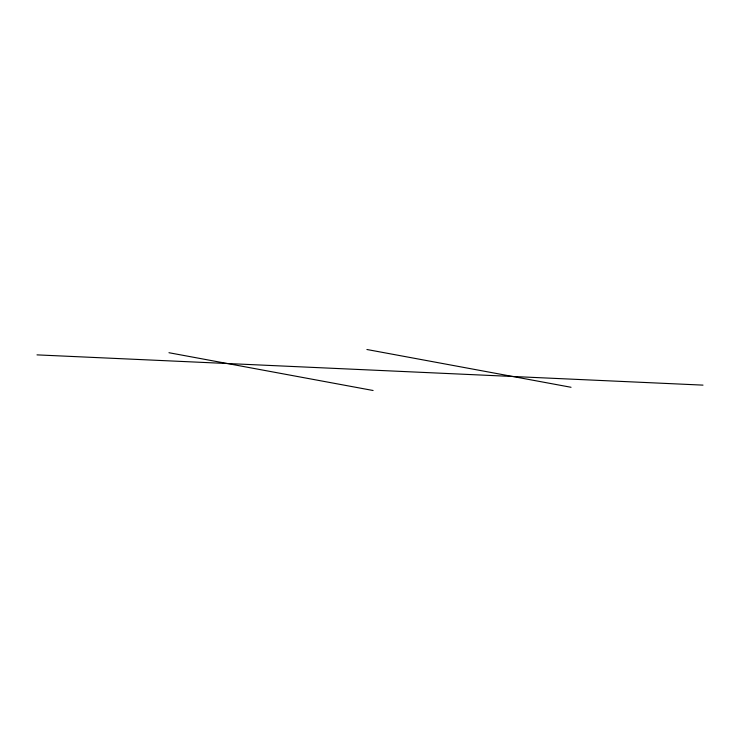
<?xml version="1.0" encoding="UTF-8"?>
<svg xmlns="http://www.w3.org/2000/svg" width="740" height="740" viewBox="0 0 740 740"><rect width="100%" height="100%" fill="white"/><g stroke="black" fill="none" stroke-linecap="round" stroke-linejoin="round"><path stroke-width="1.11" d="M37 354.876L703 385.124M366.901 349.502L571.04 387.279M168.96 352.721L373.099 390.498"/></g></svg>
